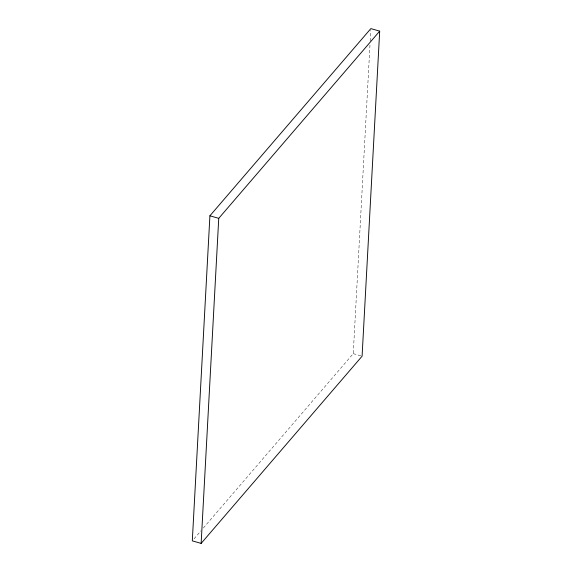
<?xml version="1.0" encoding="UTF-8"?>
<svg xmlns="http://www.w3.org/2000/svg" width="572" height="572" viewBox="0 0 572 572"><rect width="100%" height="100%" fill="white"/><g stroke="black" fill="none" stroke-linecap="round" stroke-linejoin="round"><path stroke-width="0.43" stroke-dasharray="2.86 2.15" d="M203.346 528.02L353.253 353.66L369.991 44.63M370.184 41.07L370.763 30.38M194.051 538.838L201.022 530.723M353.253 353.66L361.282 355.97"/><path stroke-width="0.86" d="M209.91 215.801L192.306 540.862L201.137 543.4L362.09 356.199L379.694 31.138L370.863 28.6L209.91 215.801L218.747 218.34L379.694 31.138M201.137 543.4L218.747 218.34"/></g></svg>
